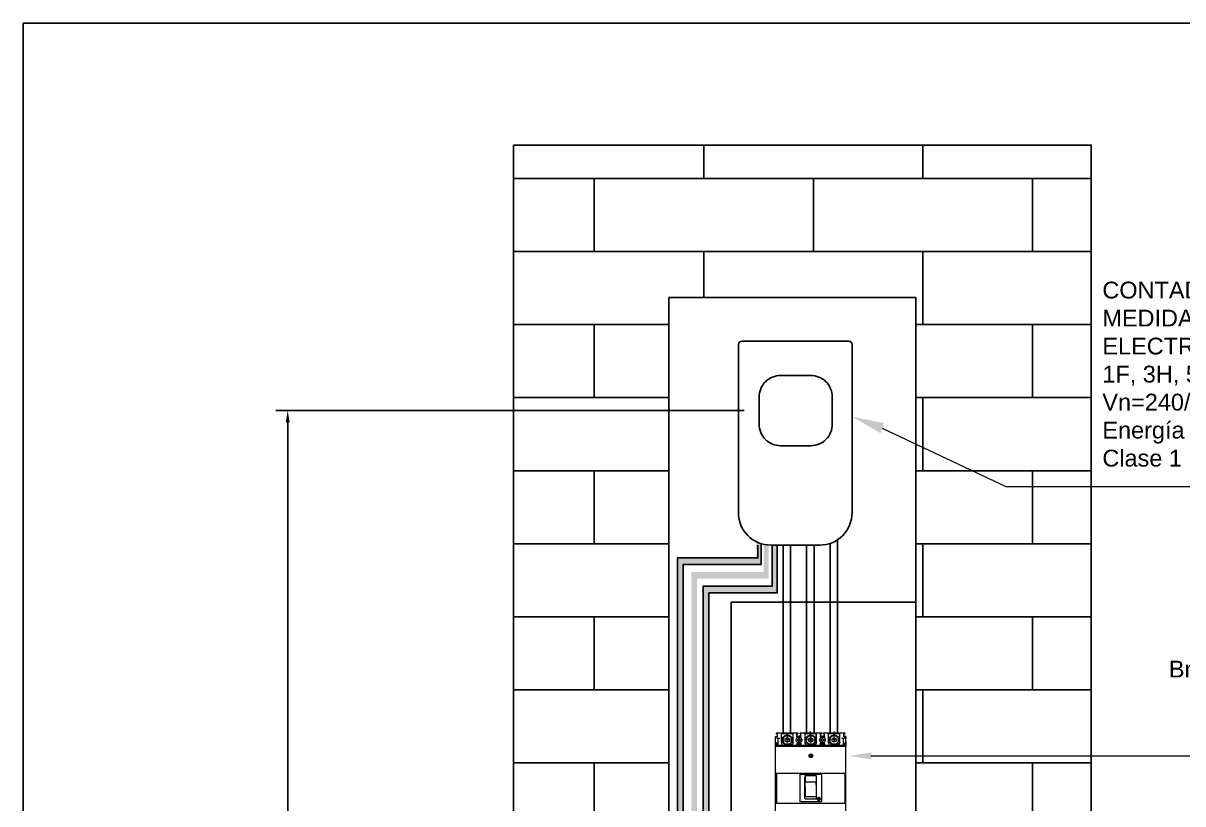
# Model space of a CAD drawing. Header units: metres. Extents: x 227 to 376, y 149 to 264.
# Drawn here: x 256.59 to 274.22, y 178.94 to 190.81 of the extents above; entities that cross this region are included whole.
import ezdxf

# ---------------------------------------------------------------- set-up
doc = ezdxf.new("R2010")
doc.units = ezdxf.units.M
doc.linetypes.add('CONTINUA', pattern=[0])
doc.layers.get('Defpoints').update_dxf_attribs({"color": 1})
for name, color, linetype in [('Acometida', 5, 'Continuous'), ('Contador', 4, 'Continuous'), ('Plano Arq', 253, 'Continuous')]:
    doc.layers.add(name, color=color, linetype=linetype)
for name, color, linetype, lineweight in [('Cotas', 255, 'Continuous', 25), ('Equipos', 20, 'Continuous', 13), ('Esquemas', 7, 'Continuous', 25), ('textos', 7, 'Continuous', 13)]:
    doc.layers.add(name, color=color, linetype=linetype, lineweight=lineweight)
doc.styles.add('0.2', font='', dxfattribs={"height": 0.2})
doc.styles.add('0.3', font='', dxfattribs={"height": 0.3})
doc.styles.get("Standard").update_dxf_attribs({"font": '', "height": 0.1})
doc.styles.get('0.2').set_extended_font_data('@Arial Unicode MS')
doc.styles.get('0.3').set_extended_font_data('@Arial Unicode MS')
doc.styles.get('Standard').set_extended_font_data('@Arial Unicode MS')
doc.dimstyles.get("Standard").update_dxf_attribs({"dimtxt": 0.1, "dimasz": 0.18, "dimexe": 0.18, "dimexo": 0.0625, "dimgap": 0.09, "dimtad": 0, "dimtih": 1, "dimtoh": 1, "dimzin": 0, "dimdsep": 46, "dimtxsty": 'Standard', "dimcen": 0.09, "dimclrd": 256, "dimclre": 256, "dimadec": 0, "dimazin": 0, "dimtfac": 1, "dimtofl": 0, "dimtmove": 0, "dimatfit": 3, "dimfxl": 1, "dimtolj": 1, "dimtzin": 0, "dimarcsym": 0})

# ---------------------------------------------------------------- blocks, each defined once
blk = doc.blocks.new('*D34')
at = {"layer": 'Cotas', "lineweight": -2, "transparency": 16777216}
for p, q in [((267.55, 184.92), (260.431, 184.92)), ((260.611, 184.74), (260.611, 176.635)), ((260.611, 167.817), (260.611, 175.922)), ((265.976, 167.637), (260.431, 167.637))]:
    blk.add_line(p, q, dxfattribs=at)
at = {"layer": 'Cotas', "transparency": 16777216}
for points in [[(260.581, 184.74), (260.641, 184.74), (260.611, 184.92)], [(260.581, 167.817), (260.641, 167.817), (260.611, 167.637)]]:
    blk.add_solid(points, dxfattribs=at)
at = {"layer": 'Defpoints', "color": 0, "transparency": 16777216}
for p in [(267.613, 184.92), (260.611, 167.637), (266.039, 167.637)]:
    blk.add_point(p, dxfattribs=at)
at = {"layer": 'Cotas', "color": 0, "transparency": 16777216, "insert": (260.611, 176.278), "char_height": 0.2, "attachment_point": 5, "style": '0.2', "bg_fill": 3, "box_fill_scale": 1.1, "bg_fill_color": 256, "bg_fill_true_color": 13158600, "bg_fill_transparency": 0}
blk.add_mtext('\\A1;1.80m EN FACHADA\\P1.0m EN PEDESTAL', dxfattribs=at)

msp = doc.modelspace()

# ---------------------------------------------------------------- hatches: boundary and pattern name
at = {"layer": 'Acometida'}
h = msp.add_hatch(color=256, dxfattribs=at)
h.dxf.hatch_style = 1
h.paths.add_polyline_path([(267.808, 182.899), (267.734, 182.899), (267.759, 182.681), (266.536, 182.681), (266.536, 177.62), (266.624, 177.62), (266.624, 182.58), (267.808, 182.58)])
h.paths.add_polyline_path([(266.624, 177.62), (266.536, 177.62), (266.536, 167.274), (261.739, 167.274), (261.739, 167.164), (266.624, 167.164)])
at = {"layer": 'Acometida', "ltscale": 0.02}
h = msp.add_hatch(color=256, dxfattribs=at)
h.dxf.hatch_style = 1
h.paths.add_polyline_path([(268.053, 182.444), (268.053, 182.874), (267.979, 182.873), (267.979, 182.251), (266.926, 182.25), (266.926, 177.62), (267.014, 177.62), (267.014, 182.149), (268.053, 182.149)])
at = {"layer": 'Acometida'}
h = msp.add_hatch(color=256, dxfattribs=at)
h.dxf.hatch_style = 1
h.paths.add_polyline_path([(267.808, 182.899), (267.733, 182.928), (267.734, 182.682), (267.808, 182.682)])
h = msp.add_hatch(color=256, dxfattribs=at)
h.dxf.hatch_style = 1
h.paths.add_polyline_path([(267.923, 182.874), (267.848, 182.886), (267.848, 182.657), (267.923, 182.657)])
h = msp.add_hatch(color=256, dxfattribs=at)
h.dxf.hatch_style = 1
h.paths.add_polyline_path([(268.053, 182.874), (267.978, 182.873), (267.978, 182.443), (268.053, 182.443)])
h = msp.add_hatch(color=256, dxfattribs=at)
h.dxf.hatch_style = 1
h.paths.add_polyline_path([(267.923, 182.657), (267.848, 182.657), (267.848, 182.464), (266.748, 182.464), (266.748, 177.403), (266.836, 177.403), (266.836, 182.363), (267.924, 182.363)])
h.paths.add_polyline_path([(266.836, 177.403), (266.748, 177.403), (266.748, 167.057), (261.951, 167.057), (261.951, 166.947), (266.836, 166.947)])
at = {"layer": 'Acometida', "ltscale": 0.02}
h = msp.add_hatch(color=256, dxfattribs=at)
h.dxf.hatch_style = 1
h.paths.add_polyline_path([(267.014, 177.62), (266.926, 177.62), (266.926, 166.843), (262.129, 166.843), (262.129, 166.733), (267.014, 166.733)])
h.paths.add_polyline_path([(270.236, 179.149), (273.236, 179.149), (273.236, 180.576), (270.236, 180.576)], flags=9)
at = {"layer": 'Plano Arq'}
h = msp.add_hatch(dxfattribs=at)
h.set_pattern_fill('AR-BRSTD', color=256, scale=0.016393)
h.set_pattern_definition([(360, (-282.6848, -344.5863), (5e-16, 1.1104852), []), (90, (-282.6848, -344.5863), (-1.6655196, 1.110485), [1.110485, -1.110485])])
h.paths.add_polyline_path([(270.161, 177.62), (266.407, 177.62), (266.407, 186.636), (270.161, 186.636)], flags=16)
edge = h.paths.add_edge_path(flags=0)
edge.add_line((268.563, 184.386), (268.106, 184.386))
edge.add_arc((268.106, 184.714), 0.328, 180, 270, ccw=False)
edge.add_line((267.778, 184.714), (267.778, 185.126))
edge.add_arc((268.106, 185.126), 0.328, 90, 180, ccw=False)
edge.add_line((268.106, 185.454), (268.563, 185.454))
edge.add_arc((268.563, 185.126), 0.328, 0, 90, ccw=False)
edge.add_line((268.891, 185.126), (268.891, 184.714))
edge.add_arc((268.563, 184.714), 0.328, 270, 360, ccw=False)
h.paths.add_polyline_path([(272.829, 188.954), (264.046, 188.954), (264.046, 167.651), (266.457, 167.651), (266.457, 177.62), (267.067, 177.62), (267.067, 167.651), (268.304, 167.651), (268.304, 177.62), (268.914, 177.62), (268.914, 167.651), (272.829, 167.651)])

# ---------------------------------------------------------------- linework, layer by layer
at = {"layer": 'Acometida', "ltscale": 0.02}
for p, q in [((267.979, 182.873), (267.979, 182.251)), ((268.053, 182.149), (268.053, 182.874)), ((267.979, 182.251), (266.926, 182.251)), ((267.014, 182.149), (268.053, 182.149))]:
    msp.add_line(p, q, dxfattribs=at)
at = {"layer": 'Acometida', "linetype": 'CONTINUA'}
for p, q in [((266.926, 182.251), (266.926, 177.62)), ((267.014, 177.62), (267.014, 182.149))]:
    msp.add_line(p, q, dxfattribs=at)
at = {"layer": 'Acometida'}
for points in [[(267.76, 182.874), (267.759, 182.681), (266.536, 182.681), (266.536, 167.274), (261.739, 167.274), (261.739, 167.164), (266.624, 167.164), (266.624, 182.58), (267.808, 182.58), (267.808, 182.899)], [(267.978, 182.443), (267.979, 182.251), (266.926, 182.25), (266.926, 166.843), (262.129, 166.843), (262.129, 166.733), (267.014, 166.733), (267.014, 182.149), (268.053, 182.149), (268.053, 182.444)]]:
    msp.add_lwpolyline(points, dxfattribs=at)
at = {"layer": 'Acometida', "linetype": 'CONTINUA'}
for points in [[(268.145, 180.023), (268.145, 182.874)], [(268.258, 182.874), (268.258, 180.023)], [(268.501, 180.023), (268.501, 182.874)], [(268.613, 182.874), (268.613, 180.023)], [(268.857, 180.022), (268.857, 182.9)], [(268.969, 182.955), (268.968, 180.022)]]:
    msp.add_lwpolyline(points, dxfattribs=at)
at = {"layer": 'Contador'}
msp.add_lwpolyline([(269.191, 183.73), (269.191, 185.923, 0.414214), (269.14, 185.974), (267.515, 185.974, 0.414214), (267.465, 185.923), (267.465, 183.73)], format="xyb", dxfattribs=at)
at = {"layer": 'Contador', "linetype": 'CONTINUA'}
msp.add_lwpolyline([(268.106, 185.454), (268.563, 185.454, -0.414214), (268.891, 185.126), (268.891, 184.714, -0.414214), (268.563, 184.386), (268.106, 184.386, -0.414214), (267.778, 184.714), (267.778, 185.126, -0.414214)], format="xyb", close=True, dxfattribs=at)
msp.add_lwpolyline([(267.465, 183.73), (267.465, 183.366, 0.414214), (267.956, 182.874), (268.699, 182.874, 0.414214), (269.191, 183.366), (269.191, 183.73)], format="xyb", dxfattribs=at)
at = {"layer": 'Equipos', "linetype": 'Continuous', "lineweight": 0}
for p, q in [((268.045, 180.015), (268.048, 180.02)), ((268.045, 180.004), (268.045, 180.015)), ((268.045, 180.004), (268.045, 180.01)), ((268.045, 180.004), (268.048, 180.007)), ((268.045, 180.004), (268.048, 180.007)), ((268.058, 180.004), (268.045, 180.004)), ((268.045, 180.004), (268.058, 180.004)), ((268.045, 180.004), (268.05, 180.004)), ((268.05, 180.004), (268.045, 180.004)), ((268.048, 180.02), (268.056, 180.023)), ((268.053, 180.004), (268.058, 180.004)), ((268.058, 180.004), (268.053, 180.004)), ((268.056, 180.023), (268.12, 180.023)), ((268.061, 180.007), (268.058, 180.004)), ((268.058, 179.964), (268.058, 180.004)), ((268.058, 179.991), (268.058, 180.004)), ((268.061, 180.004), (268.058, 180.004)), ((268.061, 180.007), (268.061, 180.004)), ((268.12, 180.023), (268.117, 180.02)), ((268.12, 179.875), (268.12, 180.023)), ((268.12, 180.023), (268.294, 180.023)), ((268.125, 180.01), (268.12, 180.004)), ((268.125, 180.01), (268.289, 180.01)), ((268.289, 180.01), (268.294, 180.004)), ((268.294, 180.023), (268.369, 180.023)), ((268.294, 180.023), (268.297, 180.02)), ((268.294, 179.875), (268.294, 180.023)), ((268.351, 180.007), (268.353, 180.004)), ((268.353, 179.964), (268.353, 180.004)), ((268.369, 180.004), (268.353, 180.004)), ((268.369, 180.004), (268.353, 180.004)), ((268.353, 180.004), (268.353, 179.964)), ((268.369, 180.023), (268.367, 180.02)), ((268.367, 180.007), (268.369, 180.004)), ((268.369, 180.023), (268.369, 180.004)), ((268.369, 180.023), (268.369, 180.004)), ((268.402, 180.023), (268.477, 180.023)), ((268.402, 180.023), (268.402, 180.02)), ((268.402, 180.004), (268.402, 180.023)), ((268.402, 180.015), (268.404, 180.02)), ((268.402, 180.004), (268.402, 180.015)), ((268.402, 180.004), (268.402, 180.01)), ((268.402, 180.004), (268.402, 180.007)), ((268.402, 180.004), (268.404, 180.007)), ((268.402, 180.004), (268.404, 180.007)), ((268.415, 180.004), (268.402, 180.004)), ((268.402, 180.004), (268.415, 180.004)), ((268.415, 180.004), (268.402, 180.004)), ((268.402, 180.004), (268.415, 180.004)), ((268.402, 180.004), (268.407, 180.004)), ((268.407, 180.004), (268.402, 180.004)), ((268.404, 180.02), (268.412, 180.023)), ((268.41, 180.004), (268.415, 180.004)), ((268.415, 180.004), (268.41, 180.004)), ((268.412, 180.023), (268.477, 180.023)), ((268.415, 180.004), (268.418, 180.007)), ((268.418, 180.007), (268.415, 180.004)), ((268.415, 179.964), (268.415, 180.004)), ((268.415, 179.964), (268.415, 180.004)), ((268.415, 179.991), (268.415, 180.004)), ((268.418, 180.004), (268.415, 180.004)), ((268.418, 180.007), (268.418, 180.004)), ((268.477, 180.023), (268.474, 180.02)), ((268.477, 180.023), (268.474, 180.02)), ((268.477, 179.875), (268.477, 180.023)), ((268.477, 180.023), (268.648, 180.023)), ((268.477, 179.875), (268.477, 180.023)), ((268.477, 180.023), (268.651, 180.023)), ((268.482, 180.01), (268.477, 180.004)), ((268.482, 180.01), (268.477, 180.004)), ((268.482, 180.01), (268.643, 180.01)), ((268.482, 180.01), (268.646, 180.01)), ((268.562, 179.985), (268.562, 180.042)), ((268.643, 180.01), (268.648, 180.004)), ((268.646, 180.01), (268.651, 180.004)), ((268.648, 180.023), (268.726, 180.023)), ((268.648, 180.023), (268.651, 180.02)), ((268.648, 179.875), (268.648, 180.023)), ((268.651, 180.023), (268.726, 180.023)), ((268.651, 180.023), (268.654, 180.02)), ((268.651, 179.875), (268.651, 180.023)), ((268.707, 180.007), (268.71, 180.004)), ((268.707, 180.007), (268.71, 180.004)), ((268.71, 179.964), (268.71, 180.004)), ((268.726, 180.004), (268.71, 180.004)), ((268.726, 180.004), (268.71, 180.004)), ((268.71, 180.004), (268.71, 179.964)), ((268.71, 179.964), (268.71, 180.004)), ((268.726, 180.004), (268.71, 180.004)), ((268.726, 180.004), (268.71, 180.004)), ((268.71, 180.004), (268.71, 179.964)), ((268.723, 180.02), (268.726, 180.023)), ((268.726, 180.023), (268.723, 180.02)), ((268.723, 180.007), (268.726, 180.004)), ((268.723, 180.007), (268.726, 180.004)), ((268.726, 180.023), (268.726, 180.004)), ((268.726, 180.023), (268.726, 180.004)), ((268.726, 180.023), (268.726, 180.004)), ((268.726, 180.023), (268.726, 180.004)), ((268.758, 180.023), (268.833, 180.023)), ((268.758, 180.023), (268.758, 180.02)), ((268.758, 180.004), (268.758, 180.023)), ((268.758, 180.004), (268.758, 180.007)), ((268.772, 180.004), (268.758, 180.004)), ((268.758, 180.004), (268.772, 180.004)), ((268.772, 180.004), (268.774, 180.007)), ((268.772, 179.964), (268.772, 180.004)), ((268.833, 180.023), (268.831, 180.02)), ((268.833, 179.875), (268.833, 180.023)), ((268.833, 180.023), (269.005, 180.023)), ((268.839, 180.01), (268.833, 180.004)), ((268.839, 180.01), (268.999, 180.01)), ((268.919, 179.985), (268.919, 180.042)), ((268.999, 180.01), (269.005, 180.004)), ((269.005, 180.023), (269.083, 180.023)), ((269.005, 180.023), (269.007, 180.02)), ((269.005, 179.875), (269.005, 180.023)), ((269.064, 180.007), (269.066, 180.004)), ((269.066, 179.964), (269.066, 180.004)), ((269.083, 180.004), (269.066, 180.004)), ((269.083, 180.004), (269.066, 180.004)), ((269.066, 180.004), (269.066, 179.964)), ((269.08, 180.02), (269.083, 180.023)), ((269.08, 180.007), (269.083, 180.004)), ((269.083, 180.023), (269.083, 180.004)), ((269.083, 180.023), (269.083, 180.004)), ((268.029, 179.819), (268.029, 179.964)), ((268.029, 179.964), (268.05, 179.964)), ((268.037, 179.865), (268.034, 179.873)), ((268.034, 179.819), (268.034, 179.873)), ((268.042, 179.862), (268.037, 179.865)), ((268.037, 179.819), (268.037, 179.827)), ((268.739, 179.827), (268.037, 179.827)), ((268.066, 179.862), (268.042, 179.862)), ((268.042, 179.862), (268.042, 179.827)), ((268.045, 179.851), (268.042, 179.851)), ((268.042, 179.827), (268.045, 179.83)), ((268.045, 179.964), (268.05, 179.964)), ((268.045, 179.849), (268.045, 179.862)), ((268.061, 179.859), (268.045, 179.859)), ((268.045, 179.849), (268.045, 179.827)), ((268.05, 179.964), (268.058, 179.964)), ((268.05, 179.964), (268.053, 179.961)), ((268.05, 179.964), (268.05, 179.942)), ((268.05, 179.942), (268.053, 179.945)), ((268.05, 179.942), (268.088, 179.942)), ((268.053, 179.964), (268.058, 179.964)), ((268.058, 179.964), (268.058, 179.977)), ((268.058, 179.964), (268.061, 179.961)), ((268.058, 179.964), (268.061, 179.961)), ((268.061, 179.849), (268.061, 179.862)), ((268.066, 179.851), (268.061, 179.851)), ((268.061, 179.849), (268.061, 179.827)), ((268.061, 179.83), (268.066, 179.827)), ((268.066, 179.827), (268.066, 179.942)), ((268.088, 179.942), (268.091, 179.942)), ((268.091, 179.942), (268.091, 179.945)), ((268.12, 179.875), (268.12, 179.878)), ((268.123, 179.867), (268.12, 179.875)), ((268.155, 179.913), (268.123, 179.913)), ((268.125, 179.857), (268.123, 179.867)), ((268.128, 179.849), (268.125, 179.857)), ((268.136, 179.841), (268.128, 179.849)), ((268.131, 179.921), (268.134, 179.929)), ((268.131, 179.913), (268.131, 179.921)), ((268.131, 179.905), (268.131, 179.913)), ((268.134, 179.897), (268.131, 179.905)), ((268.134, 179.929), (268.136, 179.942)), ((268.136, 179.884), (268.134, 179.897)), ((268.136, 179.942), (268.144, 179.956)), ((268.144, 179.87), (268.136, 179.884)), ((268.144, 179.835), (268.136, 179.841)), ((268.142, 179.926), (268.147, 179.937)), ((268.142, 179.913), (268.142, 179.926)), ((268.142, 179.9), (268.142, 179.913)), ((268.147, 179.886), (268.142, 179.9)), ((268.144, 179.956), (268.152, 179.967)), ((268.152, 179.859), (268.144, 179.87)), ((268.152, 179.83), (268.144, 179.835)), ((268.147, 179.937), (268.152, 179.951)), ((268.152, 179.875), (268.147, 179.886)), ((268.152, 179.967), (268.166, 179.975)), ((268.152, 179.951), (268.16, 179.959)), ((268.16, 179.865), (268.152, 179.875)), ((268.166, 179.849), (268.152, 179.859)), ((268.16, 179.827), (268.152, 179.83)), ((268.16, 179.959), (268.171, 179.967)), ((268.171, 179.857), (268.16, 179.865)), ((268.171, 179.827), (268.16, 179.827)), ((268.166, 179.975), (268.176, 179.983)), ((268.176, 179.843), (268.166, 179.849)), ((268.171, 179.967), (268.182, 179.975)), ((268.182, 179.851), (268.171, 179.857)), ((268.176, 179.983), (268.192, 179.988)), ((268.176, 179.929), (268.206, 179.948)), ((268.176, 179.894), (268.176, 179.929)), ((268.206, 179.878), (268.176, 179.894)), ((268.192, 179.838), (268.176, 179.843)), ((268.182, 179.975), (268.192, 179.977)), ((268.192, 179.849), (268.182, 179.851)), ((268.225, 179.913), (268.19, 179.913)), ((268.192, 179.988), (268.201, 179.988)), ((268.192, 179.977), (268.206, 179.977)), ((268.206, 179.846), (268.192, 179.849)), ((268.201, 179.835), (268.192, 179.838)), ((268.201, 179.988), (268.206, 179.988)), ((268.206, 179.835), (268.201, 179.835)), ((268.206, 179.964), (268.206, 179.999)), ((268.206, 179.988), (268.214, 179.988)), ((268.206, 179.977), (268.219, 179.977)), ((268.209, 179.948), (268.206, 179.948)), ((268.206, 179.929), (268.206, 179.894)), ((268.206, 179.878), (268.209, 179.878)), ((268.206, 179.859), (268.206, 179.827)), ((268.219, 179.849), (268.206, 179.846)), ((268.214, 179.835), (268.206, 179.835)), ((268.209, 179.948), (268.235, 179.929)), ((268.235, 179.894), (268.209, 179.878)), ((268.214, 179.988), (268.222, 179.988)), ((268.222, 179.838), (268.214, 179.835)), ((268.219, 179.977), (268.233, 179.975)), ((268.233, 179.851), (268.219, 179.849)), ((268.222, 179.988), (268.235, 179.983)), ((268.235, 179.843), (268.222, 179.838)), ((268.233, 179.975), (268.243, 179.967)), ((268.243, 179.857), (268.233, 179.851)), ((268.235, 179.983), (268.249, 179.975)), ((268.238, 179.929), (268.235, 179.929)), ((268.235, 179.894), (268.238, 179.894)), ((268.249, 179.849), (268.235, 179.843)), ((268.238, 179.929), (268.238, 179.894)), ((268.243, 179.967), (268.254, 179.959)), ((268.254, 179.865), (268.243, 179.857)), ((268.254, 179.827), (268.243, 179.827)), ((268.249, 179.975), (268.26, 179.967)), ((268.26, 179.859), (268.249, 179.849)), ((268.254, 179.959), (268.262, 179.951)), ((268.262, 179.875), (268.254, 179.865)), ((268.262, 179.83), (268.254, 179.827)), ((268.257, 179.841), (268.262, 179.849)), ((268.257, 179.833), (268.257, 179.841)), ((268.257, 179.827), (268.257, 179.833)), ((268.26, 179.967), (268.27, 179.956)), ((268.26, 179.913), (268.294, 179.913)), ((268.27, 179.87), (268.26, 179.859)), ((268.262, 179.951), (268.268, 179.937)), ((268.268, 179.886), (268.262, 179.875)), ((268.262, 179.849), (268.268, 179.851)), ((268.27, 179.835), (268.262, 179.83)), ((268.268, 179.937), (268.273, 179.926)), ((268.273, 179.9), (268.268, 179.886)), ((268.268, 179.851), (268.276, 179.854)), ((268.27, 179.956), (268.278, 179.942)), ((268.278, 179.884), (268.27, 179.87)), ((268.278, 179.841), (268.27, 179.835)), ((268.273, 179.926), (268.273, 179.913)), ((268.273, 179.913), (268.273, 179.9)), ((268.276, 179.854), (268.286, 179.851)), ((268.278, 179.942), (268.281, 179.929)), ((268.281, 179.897), (268.278, 179.884)), ((268.286, 179.849), (268.278, 179.841)), ((268.281, 179.929), (268.284, 179.921)), ((268.284, 179.905), (268.281, 179.897)), ((268.284, 179.921), (268.284, 179.913)), ((268.284, 179.913), (268.284, 179.905)), ((268.289, 179.857), (268.286, 179.849)), ((268.292, 179.867), (268.289, 179.857)), ((268.294, 179.875), (268.292, 179.867)), ((268.294, 179.878), (268.294, 179.875)), ((268.343, 179.926), (268.351, 179.937)), ((268.343, 179.913), (268.343, 179.926)), ((268.343, 179.9), (268.343, 179.913)), ((268.348, 179.889), (268.343, 179.9)), ((268.356, 179.881), (268.348, 179.889)), ((268.351, 179.961), (268.353, 179.964)), ((268.351, 179.937), (268.359, 179.948)), ((268.353, 179.964), (268.369, 179.964)), ((268.364, 179.875), (268.356, 179.881)), ((268.356, 179.865), (268.364, 179.875)), ((268.356, 179.851), (268.356, 179.865)), ((268.356, 179.843), (268.356, 179.851)), ((268.359, 179.838), (268.356, 179.843)), ((268.359, 179.948), (268.369, 179.953)), ((268.361, 179.83), (268.359, 179.838)), ((268.361, 179.918), (268.361, 179.905)), ((268.361, 179.918), (268.377, 179.918)), ((268.361, 179.905), (268.377, 179.905)), ((268.361, 179.873), (268.364, 179.873)), ((268.369, 179.827), (268.361, 179.83)), ((268.375, 179.87), (268.364, 179.875)), ((268.369, 179.964), (268.367, 179.961)), ((268.367, 179.953), (268.369, 179.953)), ((268.369, 179.972), (268.386, 179.972)), ((268.369, 179.972), (268.369, 179.964)), ((268.369, 179.953), (268.369, 179.964)), ((268.369, 179.953), (268.377, 179.956)), ((268.386, 179.87), (268.375, 179.87)), ((268.375, 179.851), (268.377, 179.859)), ((268.377, 179.843), (268.375, 179.851)), ((268.377, 179.956), (268.386, 179.956)), ((268.377, 179.934), (268.377, 179.918)), ((268.377, 179.934), (268.391, 179.934)), ((268.377, 179.905), (268.377, 179.889)), ((268.377, 179.889), (268.391, 179.889)), ((268.377, 179.859), (268.386, 179.865)), ((268.386, 179.841), (268.377, 179.843)), ((268.402, 179.972), (268.386, 179.972)), ((268.386, 179.964), (268.407, 179.964)), ((268.386, 179.956), (268.394, 179.956)), ((268.396, 179.87), (268.386, 179.87)), ((268.386, 179.865), (268.394, 179.859)), ((268.394, 179.843), (268.386, 179.841)), ((268.391, 179.934), (268.391, 179.918)), ((268.391, 179.918), (268.407, 179.918)), ((268.391, 179.905), (268.407, 179.905)), ((268.391, 179.905), (268.391, 179.889)), ((268.391, 179.819), (268.391, 179.873)), ((268.394, 179.956), (268.402, 179.953)), ((268.394, 179.859), (268.396, 179.851)), ((268.396, 179.851), (268.394, 179.843)), ((268.394, 179.819), (268.394, 179.827)), ((269.096, 179.827), (268.394, 179.827)), ((268.404, 179.875), (268.396, 179.87)), ((268.402, 179.972), (268.402, 179.964)), ((268.402, 179.964), (268.402, 179.972)), ((268.402, 179.964), (268.415, 179.964)), ((268.402, 179.964), (268.402, 179.961)), ((268.402, 179.953), (268.402, 179.964)), ((268.402, 179.964), (268.407, 179.964)), ((268.402, 179.953), (268.412, 179.948)), ((268.407, 179.83), (268.402, 179.827)), ((268.415, 179.881), (268.404, 179.875)), ((268.404, 179.875), (268.412, 179.865)), ((268.404, 179.873), (268.41, 179.873)), ((268.407, 179.964), (268.415, 179.964)), ((268.407, 179.964), (268.41, 179.961)), ((268.407, 179.918), (268.407, 179.905)), ((268.412, 179.838), (268.407, 179.83)), ((268.41, 179.964), (268.415, 179.964)), ((268.412, 179.948), (268.42, 179.937)), ((268.412, 179.865), (268.415, 179.851)), ((268.415, 179.843), (268.412, 179.838)), ((268.415, 179.964), (268.415, 179.977)), ((268.415, 179.964), (268.418, 179.961)), ((268.415, 179.964), (268.418, 179.961)), ((268.415, 179.964), (268.418, 179.961)), ((268.423, 179.889), (268.415, 179.881)), ((268.415, 179.851), (268.415, 179.843)), ((268.42, 179.937), (268.426, 179.926)), ((268.426, 179.9), (268.423, 179.889)), ((268.426, 179.926), (268.428, 179.913)), ((268.428, 179.913), (268.426, 179.9)), ((268.512, 179.913), (268.477, 179.913)), ((268.477, 179.875), (268.477, 179.878)), ((268.477, 179.875), (268.477, 179.878)), ((268.477, 179.867), (268.477, 179.875)), ((268.479, 179.867), (268.477, 179.875)), ((268.479, 179.857), (268.477, 179.867)), ((268.512, 179.913), (268.479, 179.913)), ((268.482, 179.857), (268.479, 179.867)), ((268.485, 179.849), (268.479, 179.857)), ((268.485, 179.849), (268.482, 179.857)), ((268.49, 179.841), (268.485, 179.849)), ((268.493, 179.841), (268.485, 179.849)), ((268.487, 179.929), (268.493, 179.942)), ((268.487, 179.921), (268.487, 179.929)), ((268.487, 179.921), (268.49, 179.929)), ((268.487, 179.913), (268.487, 179.921)), ((268.487, 179.913), (268.487, 179.921)), ((268.487, 179.905), (268.487, 179.913)), ((268.487, 179.905), (268.487, 179.913)), ((268.487, 179.897), (268.487, 179.905)), ((268.49, 179.897), (268.487, 179.905)), ((268.493, 179.884), (268.487, 179.897)), ((268.49, 179.929), (268.493, 179.942)), ((268.493, 179.884), (268.49, 179.897)), ((268.498, 179.835), (268.49, 179.841)), ((268.493, 179.942), (268.501, 179.956)), ((268.493, 179.942), (268.501, 179.956)), ((268.501, 179.87), (268.493, 179.884)), ((268.501, 179.87), (268.493, 179.884)), ((268.501, 179.835), (268.493, 179.841)), ((268.495, 179.913), (268.498, 179.926)), ((268.498, 179.9), (268.495, 179.913)), ((268.498, 179.926), (268.501, 179.937)), ((268.498, 179.926), (268.503, 179.937)), ((268.498, 179.913), (268.498, 179.926)), ((268.498, 179.9), (268.498, 179.913)), ((268.501, 179.886), (268.498, 179.9)), ((268.503, 179.886), (268.498, 179.9)), ((268.509, 179.83), (268.498, 179.835)), ((268.501, 179.956), (268.509, 179.967)), ((268.501, 179.956), (268.509, 179.967)), ((268.501, 179.937), (268.509, 179.951)), ((268.509, 179.875), (268.501, 179.886)), ((268.509, 179.859), (268.501, 179.87)), ((268.509, 179.859), (268.501, 179.87)), ((268.509, 179.83), (268.501, 179.835)), ((268.503, 179.937), (268.509, 179.951)), ((268.509, 179.875), (268.503, 179.886)), ((268.509, 179.967), (268.52, 179.975)), ((268.509, 179.967), (268.522, 179.975)), ((268.509, 179.951), (268.517, 179.959)), ((268.509, 179.951), (268.517, 179.959)), ((268.517, 179.865), (268.509, 179.875)), ((268.517, 179.865), (268.509, 179.875)), ((268.52, 179.849), (268.509, 179.859)), ((268.522, 179.849), (268.509, 179.859)), ((268.517, 179.827), (268.509, 179.83)), ((268.517, 179.827), (268.509, 179.83)), ((268.517, 179.959), (268.525, 179.967)), ((268.517, 179.959), (268.528, 179.967)), ((268.525, 179.857), (268.517, 179.865)), ((268.528, 179.857), (268.517, 179.865)), ((268.528, 179.827), (268.517, 179.827)), ((268.528, 179.827), (268.517, 179.827)), ((268.52, 179.975), (268.533, 179.983)), ((268.533, 179.843), (268.52, 179.849)), ((268.522, 179.975), (268.533, 179.983)), ((268.533, 179.843), (268.522, 179.849)), ((268.525, 179.967), (268.538, 179.975)), ((268.538, 179.851), (268.525, 179.857)), ((268.528, 179.967), (268.538, 179.975)), ((268.538, 179.851), (268.528, 179.857)), ((268.533, 179.983), (268.549, 179.988)), ((268.533, 179.983), (268.549, 179.988)), ((268.533, 179.929), (268.562, 179.948)), ((268.533, 179.929), (268.562, 179.948)), ((268.533, 179.894), (268.533, 179.929)), ((268.533, 179.894), (268.533, 179.929)), ((268.562, 179.878), (268.533, 179.894)), ((268.562, 179.878), (268.533, 179.894)), ((268.549, 179.838), (268.533, 179.843)), ((268.549, 179.838), (268.533, 179.843)), ((268.538, 179.975), (268.549, 179.977)), ((268.538, 179.975), (268.549, 179.977)), ((268.549, 179.849), (268.538, 179.851)), ((268.549, 179.849), (268.538, 179.851)), ((268.579, 179.913), (268.546, 179.913)), ((268.581, 179.913), (268.546, 179.913)), ((268.549, 179.988), (268.554, 179.988)), ((268.549, 179.988), (268.557, 179.988)), ((268.549, 179.977), (268.562, 179.977)), ((268.549, 179.977), (268.562, 179.977)), ((268.562, 179.846), (268.549, 179.849)), ((268.562, 179.846), (268.549, 179.849)), ((268.554, 179.835), (268.549, 179.838)), ((268.557, 179.835), (268.549, 179.838)), ((268.554, 179.988), (268.562, 179.988)), ((268.562, 179.835), (268.554, 179.835)), ((268.557, 179.988), (268.562, 179.988)), ((268.562, 179.835), (268.557, 179.835)), ((268.562, 179.964), (268.562, 179.999)), ((268.562, 179.964), (268.562, 179.999)), ((268.562, 179.988), (268.57, 179.988)), ((268.562, 179.988), (268.57, 179.988)), ((268.562, 179.977), (268.576, 179.977)), ((268.562, 179.977), (268.576, 179.977)), ((268.562, 179.916), (268.562, 179.951)), ((268.562, 179.948), (268.592, 179.929)), ((268.565, 179.948), (268.562, 179.948)), ((268.562, 179.929), (268.562, 179.894)), ((268.562, 179.929), (268.562, 179.894)), ((268.592, 179.894), (268.562, 179.878)), ((268.562, 179.878), (268.565, 179.878)), ((268.562, 179.859), (268.562, 179.827)), ((268.562, 179.859), (268.562, 179.827)), ((268.576, 179.849), (268.562, 179.846)), ((268.576, 179.849), (268.562, 179.846)), ((268.57, 179.835), (268.562, 179.835)), ((268.57, 179.835), (268.562, 179.835)), ((268.565, 179.948), (268.592, 179.929)), ((268.592, 179.894), (268.565, 179.878)), ((268.57, 179.988), (268.579, 179.988)), ((268.57, 179.988), (268.579, 179.988)), ((268.579, 179.838), (268.57, 179.835)), ((268.579, 179.838), (268.57, 179.835)), ((268.576, 179.977), (268.589, 179.975)), ((268.576, 179.977), (268.589, 179.975)), ((268.589, 179.851), (268.576, 179.849)), ((268.589, 179.851), (268.576, 179.849)), ((268.579, 179.988), (268.592, 179.983)), ((268.579, 179.988), (268.592, 179.983)), ((268.592, 179.843), (268.579, 179.838)), ((268.592, 179.843), (268.579, 179.838)), ((268.589, 179.975), (268.6, 179.967)), ((268.589, 179.975), (268.6, 179.967)), ((268.6, 179.857), (268.589, 179.851)), ((268.6, 179.857), (268.589, 179.851)), ((268.592, 179.983), (268.605, 179.975)), ((268.592, 179.983), (268.605, 179.975)), ((268.595, 179.929), (268.592, 179.929)), ((268.595, 179.929), (268.592, 179.929)), ((268.592, 179.894), (268.595, 179.894)), ((268.592, 179.894), (268.595, 179.894)), ((268.605, 179.849), (268.592, 179.843)), ((268.605, 179.849), (268.592, 179.843)), ((268.595, 179.929), (268.595, 179.894)), ((268.595, 179.929), (268.595, 179.894)), ((268.608, 179.827), (268.597, 179.827)), ((268.6, 179.967), (268.611, 179.959)), ((268.6, 179.967), (268.611, 179.959)), ((268.611, 179.865), (268.6, 179.857)), ((268.611, 179.865), (268.6, 179.857)), ((268.611, 179.827), (268.6, 179.827)), ((268.605, 179.975), (268.616, 179.967)), ((268.605, 179.975), (268.616, 179.967)), ((268.616, 179.859), (268.605, 179.849)), ((268.616, 179.859), (268.605, 179.849)), ((268.619, 179.83), (268.608, 179.827)), ((268.611, 179.959), (268.619, 179.951)), ((268.611, 179.959), (268.619, 179.951)), ((268.619, 179.875), (268.611, 179.865)), ((268.619, 179.875), (268.611, 179.865)), ((268.611, 179.833), (268.613, 179.841)), ((268.613, 179.827), (268.611, 179.833)), ((268.619, 179.83), (268.611, 179.827)), ((268.613, 179.913), (268.648, 179.913)), ((268.613, 179.841), (268.619, 179.849)), ((268.613, 179.841), (268.619, 179.849)), ((268.613, 179.833), (268.613, 179.841)), ((268.613, 179.827), (268.613, 179.833)), ((268.616, 179.967), (268.627, 179.956)), ((268.616, 179.967), (268.627, 179.956)), ((268.616, 179.913), (268.651, 179.913)), ((268.627, 179.87), (268.616, 179.859)), ((268.627, 179.87), (268.616, 179.859)), ((268.619, 179.951), (268.624, 179.937)), ((268.619, 179.951), (268.624, 179.937)), ((268.624, 179.886), (268.619, 179.875)), ((268.624, 179.886), (268.619, 179.875)), ((268.619, 179.849), (268.624, 179.851)), ((268.619, 179.849), (268.624, 179.851)), ((268.627, 179.835), (268.619, 179.83)), ((268.627, 179.835), (268.619, 179.83)), ((268.624, 179.937), (268.627, 179.926)), ((268.624, 179.937), (268.629, 179.926)), ((268.627, 179.9), (268.624, 179.886)), ((268.629, 179.9), (268.624, 179.886)), ((268.624, 179.851), (268.632, 179.854)), ((268.624, 179.851), (268.632, 179.854)), ((268.627, 179.956), (268.632, 179.942)), ((268.627, 179.956), (268.635, 179.942)), ((268.627, 179.926), (268.629, 179.913)), ((268.629, 179.913), (268.627, 179.9)), ((268.632, 179.884), (268.627, 179.87)), ((268.635, 179.884), (268.627, 179.87)), ((268.635, 179.841), (268.627, 179.835)), ((268.635, 179.841), (268.627, 179.835)), ((268.629, 179.926), (268.629, 179.913)), ((268.629, 179.913), (268.629, 179.9)), ((268.632, 179.942), (268.637, 179.929)), ((268.637, 179.897), (268.632, 179.884)), ((268.632, 179.854), (268.643, 179.851)), ((268.632, 179.854), (268.643, 179.851)), ((268.635, 179.942), (268.637, 179.929)), ((268.637, 179.897), (268.635, 179.884)), ((268.64, 179.849), (268.635, 179.841)), ((268.643, 179.849), (268.635, 179.841)), ((268.637, 179.929), (268.637, 179.921)), ((268.637, 179.929), (268.64, 179.921)), ((268.637, 179.921), (268.64, 179.913)), ((268.64, 179.913), (268.637, 179.905)), ((268.637, 179.905), (268.637, 179.897)), ((268.64, 179.905), (268.637, 179.897)), ((268.64, 179.921), (268.64, 179.913)), ((268.64, 179.913), (268.64, 179.905)), ((268.646, 179.857), (268.64, 179.849)), ((268.646, 179.857), (268.643, 179.849)), ((268.648, 179.867), (268.646, 179.857)), ((268.648, 179.867), (268.646, 179.857)), ((268.648, 179.878), (268.648, 179.875)), ((268.648, 179.875), (268.648, 179.867)), ((268.651, 179.875), (268.648, 179.867)), ((268.651, 179.878), (268.651, 179.875)), ((268.699, 179.926), (268.707, 179.937)), ((268.699, 179.913), (268.699, 179.926)), ((268.699, 179.9), (268.699, 179.913)), ((268.705, 179.889), (268.699, 179.9)), ((268.713, 179.881), (268.705, 179.889)), ((268.71, 179.964), (268.707, 179.961)), ((268.707, 179.961), (268.71, 179.964)), ((268.707, 179.961), (268.71, 179.964)), ((268.707, 179.937), (268.715, 179.948)), ((268.71, 179.964), (268.718, 179.964)), ((268.71, 179.964), (268.726, 179.964)), ((268.71, 179.964), (268.726, 179.964)), ((268.721, 179.875), (268.713, 179.881)), ((268.713, 179.865), (268.721, 179.875)), ((268.713, 179.851), (268.713, 179.865)), ((268.713, 179.843), (268.713, 179.851)), ((268.715, 179.838), (268.713, 179.843)), ((268.715, 179.948), (268.726, 179.953)), ((268.718, 179.83), (268.715, 179.838)), ((268.718, 179.961), (268.718, 179.964)), ((268.718, 179.918), (268.718, 179.905)), ((268.718, 179.918), (268.734, 179.918)), ((268.718, 179.905), (268.734, 179.905)), ((268.718, 179.873), (268.721, 179.873)), ((268.726, 179.827), (268.718, 179.83)), ((268.731, 179.87), (268.721, 179.875)), ((268.726, 179.964), (268.723, 179.961)), ((268.723, 179.953), (268.726, 179.953)), ((268.726, 179.972), (268.742, 179.972)), ((268.726, 179.972), (268.726, 179.964)), ((268.726, 179.953), (268.726, 179.964)), ((268.726, 179.953), (268.734, 179.956)), ((268.742, 179.87), (268.731, 179.87)), ((268.731, 179.851), (268.734, 179.859)), ((268.734, 179.843), (268.731, 179.851)), ((268.734, 179.956), (268.742, 179.956)), ((268.734, 179.934), (268.734, 179.918)), ((268.734, 179.934), (268.747, 179.934)), ((268.734, 179.905), (268.734, 179.889)), ((268.734, 179.889), (268.747, 179.889)), ((268.734, 179.859), (268.742, 179.865)), ((268.742, 179.841), (268.734, 179.843)), ((268.758, 179.972), (268.742, 179.972)), ((268.742, 179.956), (268.75, 179.956)), ((268.753, 179.87), (268.742, 179.87)), ((268.742, 179.865), (268.75, 179.859)), ((268.75, 179.843), (268.742, 179.841)), ((268.747, 179.934), (268.747, 179.918)), ((268.747, 179.918), (268.763, 179.918)), ((268.747, 179.905), (268.763, 179.905)), ((268.747, 179.905), (268.747, 179.889)), ((268.75, 179.956), (268.758, 179.953)), ((268.75, 179.859), (268.753, 179.851)), ((268.753, 179.851), (268.75, 179.843)), ((268.761, 179.875), (268.753, 179.87)), ((268.758, 179.972), (268.758, 179.964)), ((268.758, 179.964), (268.758, 179.972)), ((268.758, 179.964), (268.772, 179.964)), ((268.758, 179.964), (268.758, 179.961)), ((268.758, 179.953), (268.758, 179.964)), ((268.758, 179.953), (268.769, 179.948)), ((268.763, 179.83), (268.758, 179.827)), ((268.772, 179.881), (268.761, 179.875)), ((268.761, 179.875), (268.769, 179.865)), ((268.761, 179.873), (268.766, 179.873)), ((268.763, 179.918), (268.763, 179.905)), ((268.769, 179.838), (268.763, 179.83)), ((268.769, 179.948), (268.777, 179.937)), ((268.769, 179.865), (268.772, 179.851)), ((268.772, 179.843), (268.769, 179.838)), ((268.772, 179.964), (268.774, 179.961)), ((268.78, 179.889), (268.772, 179.881)), ((268.772, 179.851), (268.772, 179.843)), ((268.777, 179.937), (268.782, 179.926)), ((268.782, 179.9), (268.78, 179.889)), ((268.782, 179.926), (268.785, 179.913)), ((268.785, 179.913), (268.782, 179.9)), ((268.868, 179.913), (268.833, 179.913)), ((268.833, 179.875), (268.833, 179.878)), ((268.833, 179.867), (268.833, 179.875)), ((268.836, 179.857), (268.833, 179.867)), ((268.841, 179.849), (268.836, 179.857)), ((268.847, 179.841), (268.841, 179.849)), ((268.844, 179.929), (268.849, 179.942)), ((268.844, 179.921), (268.844, 179.929)), ((268.844, 179.913), (268.844, 179.921)), ((268.844, 179.905), (268.844, 179.913)), ((268.844, 179.897), (268.844, 179.905)), ((268.849, 179.884), (268.844, 179.897)), ((268.855, 179.835), (268.847, 179.841)), ((268.849, 179.942), (268.857, 179.956)), ((268.857, 179.87), (268.849, 179.884)), ((268.852, 179.913), (268.855, 179.926)), ((268.855, 179.9), (268.852, 179.913)), ((268.855, 179.926), (268.857, 179.937)), ((268.857, 179.886), (268.855, 179.9)), ((268.865, 179.83), (268.855, 179.835)), ((268.857, 179.956), (268.865, 179.967)), ((268.857, 179.937), (268.865, 179.951)), ((268.865, 179.875), (268.857, 179.886)), ((268.865, 179.859), (268.857, 179.87)), ((268.865, 179.967), (268.876, 179.975)), ((268.865, 179.951), (268.873, 179.959)), ((268.873, 179.865), (268.865, 179.875)), ((268.876, 179.849), (268.865, 179.859)), ((268.873, 179.827), (268.865, 179.83)), ((268.873, 179.959), (268.881, 179.967)), ((268.881, 179.857), (268.873, 179.865)), ((268.884, 179.827), (268.873, 179.827)), ((268.876, 179.975), (268.889, 179.983)), ((268.889, 179.843), (268.876, 179.849)), ((268.881, 179.967), (268.895, 179.975)), ((268.895, 179.851), (268.881, 179.857)), ((268.889, 179.983), (268.906, 179.988)), ((268.889, 179.929), (268.919, 179.948)), ((268.889, 179.894), (268.889, 179.929)), ((268.919, 179.878), (268.889, 179.894)), ((268.906, 179.838), (268.889, 179.843)), ((268.895, 179.975), (268.906, 179.977)), ((268.906, 179.849), (268.895, 179.851)), ((268.935, 179.913), (268.903, 179.913)), ((268.906, 179.988), (268.911, 179.988)), ((268.906, 179.977), (268.919, 179.977)), ((268.919, 179.846), (268.906, 179.849)), ((268.911, 179.835), (268.906, 179.838)), ((268.911, 179.988), (268.919, 179.988)), ((268.919, 179.835), (268.911, 179.835)), ((268.919, 179.964), (268.919, 179.999)), ((268.919, 179.988), (268.927, 179.988)), ((268.919, 179.977), (268.932, 179.977)), ((268.919, 179.916), (268.919, 179.951)), ((268.919, 179.948), (268.948, 179.929)), ((268.919, 179.929), (268.919, 179.894)), ((268.948, 179.894), (268.919, 179.878)), ((268.919, 179.859), (268.919, 179.827)), ((268.932, 179.849), (268.919, 179.846)), ((268.927, 179.835), (268.919, 179.835)), ((268.927, 179.988), (268.935, 179.988)), ((268.935, 179.838), (268.927, 179.835)), ((268.932, 179.977), (268.946, 179.975)), ((268.946, 179.851), (268.932, 179.849)), ((268.935, 179.988), (268.948, 179.983)), ((268.948, 179.843), (268.935, 179.838)), ((268.946, 179.975), (268.957, 179.967)), ((268.957, 179.857), (268.946, 179.851)), ((268.948, 179.983), (268.962, 179.975)), ((268.951, 179.929), (268.948, 179.929)), ((268.948, 179.894), (268.951, 179.894)), ((268.962, 179.849), (268.948, 179.843)), ((268.951, 179.929), (268.951, 179.894)), ((268.965, 179.827), (268.954, 179.827)), ((268.957, 179.967), (268.967, 179.959)), ((268.967, 179.865), (268.957, 179.857)), ((268.962, 179.975), (268.973, 179.967)), ((268.973, 179.859), (268.962, 179.849)), ((268.975, 179.83), (268.965, 179.827)), ((268.967, 179.959), (268.975, 179.951)), ((268.975, 179.875), (268.967, 179.865)), ((268.967, 179.833), (268.97, 179.841)), ((268.97, 179.827), (268.967, 179.833)), ((268.97, 179.913), (269.005, 179.913)), ((268.97, 179.841), (268.975, 179.849)), ((268.973, 179.967), (268.983, 179.956)), ((268.983, 179.87), (268.973, 179.859)), ((268.975, 179.951), (268.981, 179.937)), ((268.981, 179.886), (268.975, 179.875)), ((268.975, 179.849), (268.981, 179.851)), ((268.983, 179.835), (268.975, 179.83)), ((268.981, 179.937), (268.983, 179.926)), ((268.983, 179.9), (268.981, 179.886)), ((268.981, 179.851), (268.989, 179.854)), ((268.983, 179.956), (268.989, 179.942)), ((268.983, 179.926), (268.986, 179.913)), ((268.986, 179.913), (268.983, 179.9)), ((268.989, 179.884), (268.983, 179.87)), ((268.991, 179.841), (268.983, 179.835)), ((268.989, 179.942), (268.994, 179.929)), ((268.994, 179.897), (268.989, 179.884)), ((268.989, 179.854), (268.999, 179.851)), ((268.997, 179.849), (268.991, 179.841)), ((268.994, 179.929), (268.994, 179.921)), ((268.994, 179.921), (268.997, 179.913)), ((268.997, 179.913), (268.994, 179.905)), ((268.994, 179.905), (268.994, 179.897)), ((269.002, 179.857), (268.997, 179.849)), ((269.005, 179.867), (269.002, 179.857)), ((269.005, 179.878), (269.005, 179.875)), ((269.005, 179.875), (269.005, 179.867)), ((269.034, 179.945), (269.037, 179.942)), ((269.037, 179.942), (269.074, 179.942)), ((269.061, 179.827), (269.061, 179.942)), ((269.083, 179.862), (269.061, 179.862)), ((269.061, 179.851), (269.064, 179.851)), ((269.066, 179.964), (269.064, 179.961)), ((269.064, 179.961), (269.066, 179.964)), ((269.064, 179.849), (269.064, 179.862)), ((269.064, 179.859), (269.08, 179.859)), ((269.064, 179.849), (269.064, 179.827)), ((269.066, 179.964), (269.074, 179.964)), ((269.066, 179.964), (269.083, 179.964)), ((269.096, 179.964), (269.074, 179.964)), ((269.074, 179.964), (269.074, 179.942)), ((269.074, 179.961), (269.074, 179.964)), ((269.074, 179.945), (269.074, 179.942)), ((269.08, 179.849), (269.08, 179.862)), ((269.08, 179.851), (269.083, 179.851)), ((269.08, 179.849), (269.08, 179.827)), ((269.088, 179.865), (269.083, 179.862)), ((269.083, 179.862), (269.083, 179.827)), ((269.091, 179.873), (269.088, 179.865)), ((269.091, 179.819), (269.091, 179.873)), ((269.096, 179.964), (269.096, 179.937)), ((269.096, 178.707), (269.096, 179.964)), ((269.096, 179.886), (269.096, 179.819)), ((268.04, 179.819), (268.029, 179.819)), ((268.029, 178.707), (268.029, 179.819)), ((268.04, 179.819), (268.739, 179.819)), ((268.396, 179.819), (268.386, 179.819)), ((268.396, 179.819), (269.096, 179.819)), ((268.538, 179.674), (268.541, 179.685)), ((268.541, 179.664), (268.538, 179.674)), ((268.541, 179.685), (268.546, 179.693)), ((268.546, 179.653), (268.541, 179.664)), ((268.546, 179.693), (268.554, 179.699)), ((268.554, 179.648), (268.546, 179.653)), ((268.551, 179.677), (268.559, 179.677)), ((268.551, 179.669), (268.551, 179.677)), ((268.551, 179.669), (268.559, 179.669)), ((268.554, 179.699), (268.565, 179.701)), ((268.559, 179.688), (268.565, 179.688)), ((268.559, 179.677), (268.559, 179.688)), ((268.559, 179.658), (268.559, 179.669)), ((268.559, 179.658), (268.57, 179.658)), ((268.565, 179.701), (268.575, 179.699)), ((268.565, 179.688), (268.57, 179.688)), ((268.57, 179.677), (268.57, 179.688)), ((268.57, 179.677), (268.578, 179.677)), ((268.57, 179.658), (268.57, 179.669)), ((268.57, 179.669), (268.578, 179.669)), ((268.575, 179.699), (268.586, 179.693)), ((268.586, 179.653), (268.575, 179.648)), ((268.578, 179.669), (268.578, 179.677)), ((268.586, 179.693), (268.591, 179.685)), ((268.591, 179.664), (268.586, 179.653)), ((268.591, 179.685), (268.594, 179.674)), ((268.594, 179.674), (268.591, 179.664)), ((268.565, 179.645), (268.554, 179.648)), ((268.575, 179.648), (268.565, 179.645)), ((268.034, 179.409), (268.032, 179.409)), ((268.032, 179.409), (268.032, 179.404)), ((268.032, 179.404), (268.032, 178.959)), ((268.04, 179.409), (268.034, 179.409)), ((268.04, 179.409), (268.042, 179.409)), ((268.04, 179.409), (268.726, 179.409)), ((268.042, 179.404), (268.042, 179.409)), ((268.042, 179.404), (268.042, 178.959)), ((268.396, 179.409), (269.083, 179.409)), ((268.401, 179.388), (268.403, 179.393)), ((268.401, 178.98), (268.401, 179.388)), ((268.403, 179.391), (268.72, 179.391)), ((268.473, 179.345), (268.476, 179.35)), ((268.473, 179.023), (268.473, 179.345)), ((268.476, 179.318), (268.473, 179.316)), ((268.473, 179.316), (268.473, 179.313)), ((268.473, 179.313), (268.473, 179.053)), ((268.476, 179.367), (268.479, 179.372)), ((268.476, 179.367), (268.476, 179.283)), ((268.479, 179.372), (268.481, 179.372)), ((268.481, 179.372), (268.642, 179.372)), ((268.645, 179.372), (268.647, 179.367)), ((268.647, 179.367), (268.647, 179.283)), ((268.647, 179.35), (268.65, 179.345)), ((268.65, 179.316), (268.647, 179.318)), ((268.65, 179.023), (268.65, 179.345)), ((268.65, 179.313), (268.65, 179.316)), ((268.725, 179.388), (268.725, 178.98)), ((269.083, 179.409), (269.08, 179.409)), ((269.08, 179.404), (269.08, 179.409)), ((269.08, 179.404), (269.08, 178.959)), ((269.088, 179.409), (269.083, 179.409)), ((269.088, 179.409), (269.091, 179.409)), ((269.091, 179.409), (269.091, 179.404)), ((269.091, 179.404), (269.091, 178.959)), ((268.476, 179.2), (268.473, 179.2)), ((268.473, 179.2), (268.476, 179.2)), ((268.476, 179.19), (268.473, 179.19)), ((268.476, 179.283), (268.476, 179.281)), ((268.476, 179.238), (268.476, 179.283)), ((268.476, 179.281), (268.476, 179.278)), ((268.476, 179.278), (268.479, 179.278)), ((268.476, 179.227), (268.476, 179.238)), ((268.476, 179.2), (268.476, 179.05)), ((268.479, 179.278), (268.481, 179.278)), ((268.481, 179.278), (268.642, 179.278)), ((268.642, 179.278), (268.647, 179.278)), ((268.647, 179.278), (268.647, 179.283)), ((268.647, 179.227), (268.647, 179.283)), ((268.647, 179.2), (268.647, 179.05)), ((268.65, 179.2), (268.647, 179.2)), ((268.647, 179.2), (268.65, 179.2)), ((268.65, 179.19), (268.647, 179.19)), ((268.032, 178.959), (268.032, 178.953)), ((268.034, 178.953), (268.032, 178.953)), ((268.04, 178.953), (268.034, 178.953)), ((268.04, 178.953), (268.042, 178.953)), ((268.04, 178.953), (268.726, 178.953)), ((268.042, 178.953), (268.042, 178.959)), ((268.396, 178.953), (269.083, 178.953)), ((268.403, 178.975), (268.401, 178.98)), ((268.72, 178.975), (268.403, 178.975)), ((268.473, 179.066), (268.476, 179.066)), ((268.473, 179.053), (268.473, 179.05)), ((268.473, 179.05), (268.476, 179.05)), ((268.473, 179.021), (268.473, 179.023)), ((268.476, 179.021), (268.473, 179.021)), ((268.476, 179.05), (268.481, 179.05)), ((268.476, 179.018), (268.476, 179.021)), ((268.479, 179.018), (268.476, 179.018)), ((268.479, 179.018), (268.489, 179.018)), ((268.642, 179.05), (268.481, 179.05)), ((268.489, 179.018), (268.5, 179.018)), ((268.5, 179.018), (268.508, 179.018)), ((268.508, 179.018), (268.519, 179.018)), ((268.519, 179.018), (268.529, 179.018)), ((268.529, 179.018), (268.54, 179.018)), ((268.54, 179.018), (268.551, 179.018)), ((268.551, 179.018), (268.562, 179.018)), ((268.562, 179.018), (268.572, 179.018)), ((268.572, 179.018), (268.583, 179.018)), ((268.583, 179.018), (268.594, 179.018)), ((268.594, 179.018), (268.605, 179.018)), ((268.605, 179.018), (268.615, 179.018)), ((268.615, 179.018), (268.623, 179.018)), ((268.623, 179.018), (268.634, 179.018)), ((268.634, 179.018), (268.645, 179.018)), ((268.642, 179.05), (268.645, 179.05)), ((268.647, 179.05), (268.645, 179.05)), ((268.645, 179.018), (268.647, 179.018)), ((268.647, 179.066), (268.65, 179.066)), ((268.65, 179.05), (268.647, 179.05)), ((268.647, 179.018), (268.65, 179.018)), ((268.65, 179.053), (268.65, 179.05)), ((268.65, 179.021), (268.65, 179.023)), ((268.65, 179.018), (268.65, 179.021)), ((268.661, 179.015), (268.664, 179.026)), ((268.664, 179.007), (268.661, 179.015)), ((268.664, 179.026), (268.669, 179.034)), ((268.669, 178.999), (268.664, 179.007)), ((268.669, 179.034), (268.677, 179.039)), ((268.677, 178.994), (268.669, 178.999)), ((268.674, 179.029), (268.674, 179.023)), ((268.698, 179.029), (268.674, 179.029)), ((268.674, 179.023), (268.685, 179.023)), ((268.677, 179.039), (268.688, 179.042)), ((268.688, 178.991), (268.677, 178.994)), ((268.685, 179.023), (268.685, 179.002)), ((268.685, 179.002), (268.69, 179.002)), ((268.688, 179.042), (268.696, 179.039)), ((268.696, 178.994), (268.688, 178.991)), ((268.69, 179.023), (268.698, 179.023)), ((268.69, 179.002), (268.69, 179.023)), ((268.696, 179.039), (268.704, 179.034)), ((268.704, 178.999), (268.696, 178.994)), ((268.698, 179.023), (268.698, 179.029)), ((268.704, 179.034), (268.709, 179.026)), ((268.709, 179.007), (268.704, 178.999)), ((268.709, 179.026), (268.712, 179.015)), ((268.712, 179.015), (268.709, 179.007)), ((268.725, 178.98), (268.72, 178.975)), ((269.08, 178.953), (269.08, 178.959)), ((269.083, 178.953), (269.08, 178.953)), ((269.088, 178.953), (269.083, 178.953)), ((269.088, 178.953), (269.091, 178.953)), ((269.091, 178.959), (269.091, 178.953))]:
    msp.add_line(p, q, dxfattribs=at)
at = {"layer": 'Plano Arq'}
msp.add_line((267.351, 182.009), (270.161, 182.009), dxfattribs=at)
msp.add_lwpolyline([(264.046, 188.954), (272.829, 188.954), (272.829, 167.651), (264.046, 167.651)], close=True, dxfattribs=at)
for points in [[(266.407, 177.62), (266.407, 186.636), (270.161, 186.636), (270.161, 177.62), (266.407, 177.62)], [(267.351, 182.009), (267.351, 177.62)]]:
    msp.add_lwpolyline(points, dxfattribs=at)
at = {"layer": 'textos', "color": 0, "linetype": 'ByBlock'}
msp.add_line((271.531, 183.768), (276.865, 183.768), dxfattribs=at)
at = {"layer": 'textos', "linetype": 'ByBlock'}
msp.add_line((269.476, 179.672), (275.023, 179.672), dxfattribs=at)
at = {"layer": 'textos', "color": 0, "linetype": 'ByBlock'}
msp.add_lwpolyline([(269.651, 184.653), (271.531, 183.768)], dxfattribs=at)
at = {"layer": 'textos', "linetype": 'ByBlock', "lineweight": -2}
for points in [[(269.623, 184.577), (269.191, 184.827), (269.68, 184.73)], [(269.483, 179.615), (269.155, 179.67), (269.483, 179.725)]]:
    msp.add_solid(points, dxfattribs=at)

# ---------------------------------------------------------------- texts
at = {"layer": 'textos', "color": 0, "char_height": 0.25541, "attachment_point": 1, "style": '0.3'}
for s, insert in [('\\pxql;CONTADOR DE\\PMEDIDA DIRECTA\\PELECTRÓNICO, \\P1F, 3H, 5(60)A-5(100)A.\\PVn=240/12/V. \\PEnergía activa\\PClase 1', (272.997, 186.879)), ('\\pxqc;Breaker de\\P2x__A \\P10kA', (274.008, 181.118))]:
    msp.add_mtext(s, dxfattribs=dict(at, insert=insert))

# ---------------------------------------------------------------- next in the draw order: dimensions: what is measured, and where the dimension line sits
at = {"layer": 'Cotas'}
dim = msp.add_linear_dim(base=(260.611, 167.637), p1=(267.613, 184.92), p2=(266.039, 167.637), angle=90, text='1.80m EN FACHADA\\P1.0m EN PEDESTAL', dimstyle='Standard', override={"dimtxsty": '0.2', "dimfxl": 0.001, "dimtfill": 1}, dxfattribs=at)
dim.commit()
dim.dimension.update_dxf_attribs({"geometry": '*D34', "text_midpoint": (260.611, 176.278)})

# ---------------------------------------------------------------- next in the draw order: linework, layer by layer
at = {"layer": 'Esquemas'}
msp.add_lwpolyline([(256.59, 190.808), (278.869, 190.808), (278.869, 159.328), (256.59, 159.328)], close=True, dxfattribs=at)

doc.saveas('drawing.dxf')
